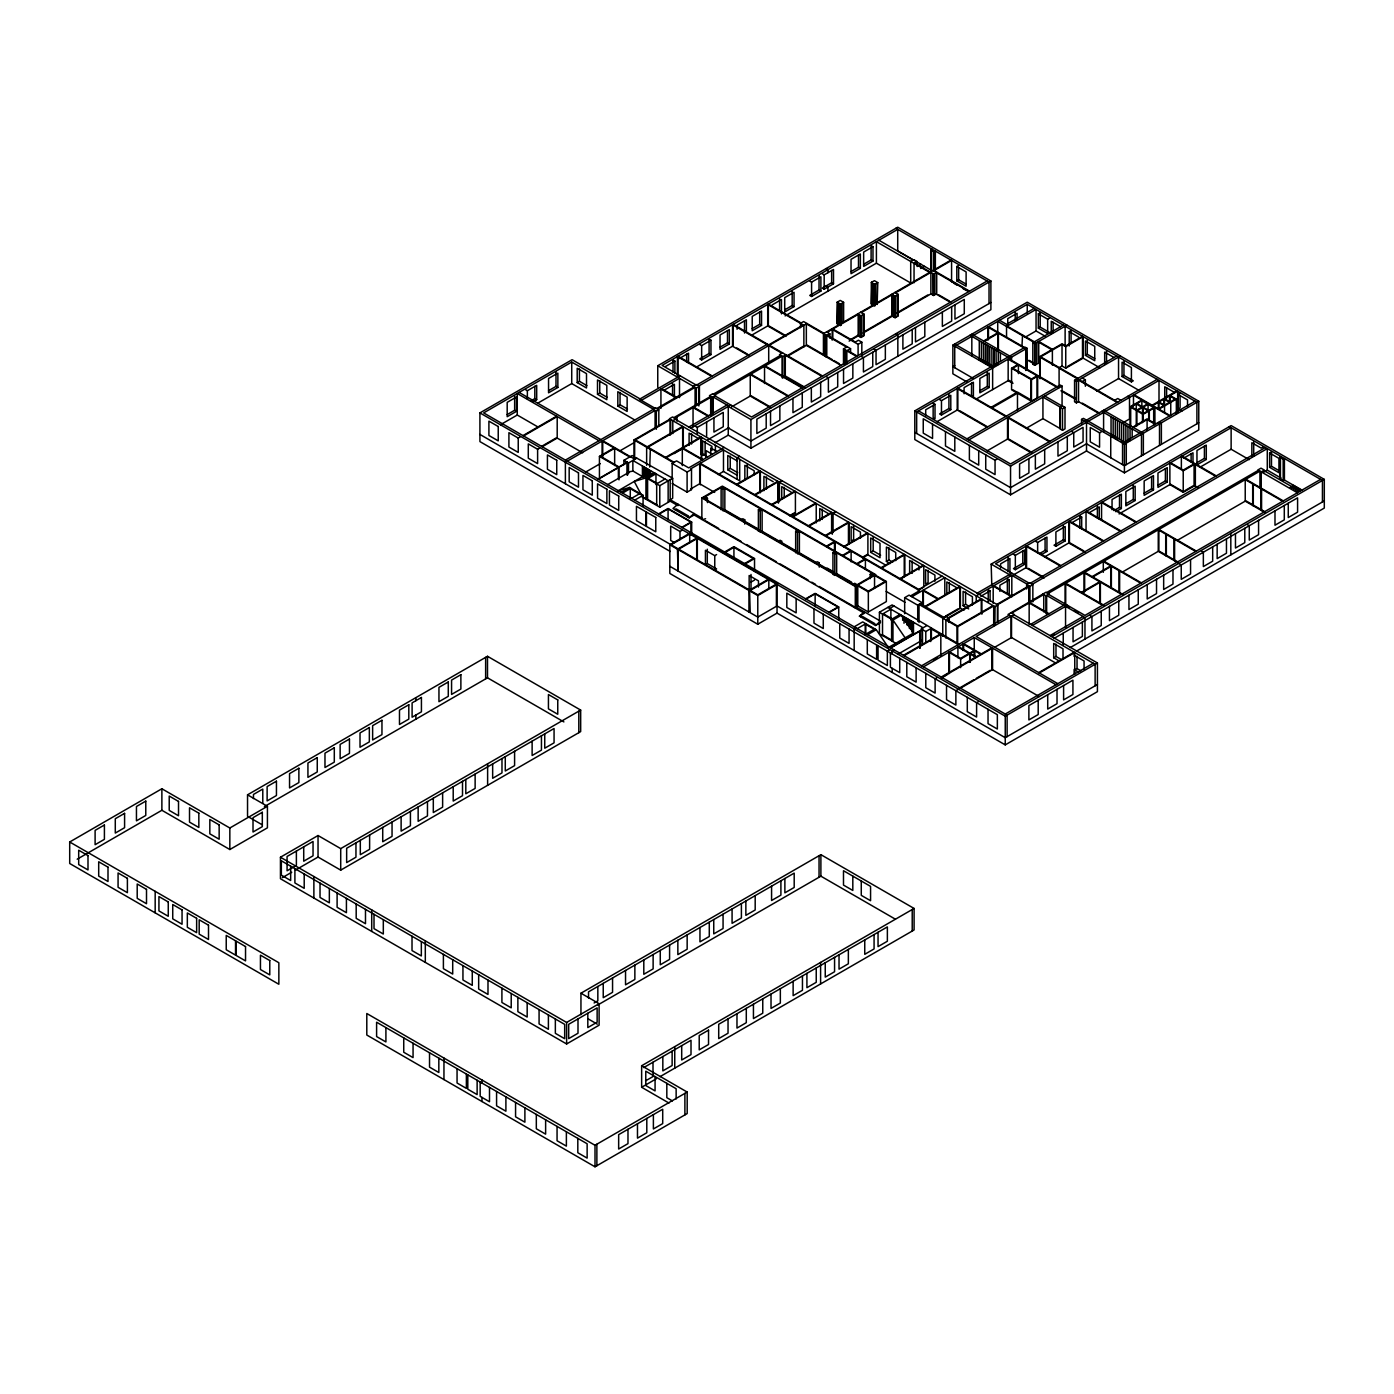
<?xml version="1.0" encoding="UTF-8"?>
<svg xmlns="http://www.w3.org/2000/svg" width="1394" height="1394" viewBox="0 0 1394 1394"><rect width="100%" height="100%" fill="white"/><g stroke="black" fill="none" stroke-linecap="round" stroke-linejoin="round"><path stroke-width="1.5" d="M642.198 497.013L659.78 507.172L670.183 501.16L677.954 505.639L677.954 504.21L672.988 508.514L689.141 517.836L694.107 513.532L694.107 514.961L864.385 613.29L859.418 616.148L875.571 625.47L880.538 622.613M859.418 616.148L864.385 611.844M875.571 625.47L880.538 621.166L855.289 606.599L857.153 605.519L868.34 611.983L886.357 601.581L886.357 581.49L722.371 486.82L703.116 497.937L855.916 586.16L855.916 606.233M670.235 551.466L479.919 441.602L479.919 412.903L572.098 359.687L640.055 398.911M653.228 409.104L571.732 362.057L483.648 412.903L1007.113 715.122L1007.113 736.642M525.503 389.64L527.368 390.721L536.69 385.336L536.69 399.677L532.961 401.838M507.189 414.558L514.647 410.254L516.512 411.335L516.512 396.976L507.189 402.361L507.189 416.701L516.512 411.335M531.097 400.758L534.826 398.597L536.69 399.677M548.556 390.686L555.997 386.382L557.861 387.445L557.861 373.104L548.556 378.488L548.556 392.829L557.861 387.445M500.463 424.717L517.261 415.029L537.857 426.912M537.91 403.093L571.732 383.577L634.706 419.925M577.203 382.601L586.508 387.985L586.508 373.627L577.203 368.26L577.203 382.601L579.434 381.311L586.891 385.615M518.237 438.065L518.237 452.405L508.915 447.038L508.915 432.68L518.237 438.065L520.101 436.984M522.977 435.608L556.572 416.196M523.586 435.956L557.199 416.562L557.199 438.082L582.64 452.771M597.503 394.328L606.826 399.712L606.826 385.354L597.503 379.987L597.503 394.328L599.751 393.038L607.192 397.342M657.759 387.271L657.759 365.751L897.719 227.205L990.89 280.996L990.89 309.695L750.93 448.223L728.26 435.137L715.105 442.734M665.565 366.448L674.888 361.063L674.888 373.365M679.226 358.554L688.531 353.17L688.531 363.416M699.788 344.527L701.652 345.607L710.957 340.223L710.957 354.581L701.652 359.948L699.788 358.885L709.093 353.501L710.957 354.581M772.119 304.92L781.442 299.553L781.442 313.894M809.722 281.065L811.587 282.146L820.892 276.761L820.892 291.102L811.587 296.486L809.722 295.406L819.027 290.022L820.892 291.102M822.321 273.782L824.185 274.862L833.507 269.478L833.507 283.818L824.185 289.203L822.321 288.122L831.643 282.755L833.507 283.818M872.975 246.703L863.653 252.07L863.653 266.428L872.975 261.044L872.975 246.703L871.111 245.623L871.111 259.964L863.653 264.268M541.639 446.341L556.572 437.716M537.614 449.251L537.614 463.61L528.291 458.225L528.291 443.884L537.614 449.251L539.478 448.188M542.266 446.707L557.199 438.082M617.821 406.055L627.143 411.439L627.143 397.081L617.821 391.714L617.821 406.055L620.051 404.765L627.509 409.069M720.036 347.193L727.494 342.889L729.341 343.969L729.341 329.611L720.036 334.996L720.036 349.336L729.341 343.969M752.22 328.601L759.678 324.297L761.542 325.377L761.542 311.036L752.22 316.403L752.22 330.744L761.542 325.377M784.717 309.834L792.175 305.53L794.04 306.61L794.04 292.27L784.717 297.636L784.717 311.995L794.04 306.61M851.037 271.551L858.495 267.247L860.359 268.328L860.359 253.969L851.037 259.354L851.037 273.694L860.359 268.328M680.133 375.788L639.445 399.276L654.849 408.163M696.826 366.866L732.547 346.235L748.787 355.609M751.349 335.379L767.711 325.935L785.937 336.459M785.101 315.898L876.408 263.187L910.7 282.982L910.7 261.462L913.802 259.667L917.147 261.602L917.147 265.905M641.31 400.357L679.505 378.297L679.505 397.656M665.095 389.658L674.417 384.291L674.417 398.632M841.122 325.29L837.149 323.722L837.149 302.202L840.268 300.407L843.614 302.341L843.614 321.7M871.32 282.477L874.665 284.411L874.665 305.931L871.32 303.997L871.32 282.477L874.421 280.682L877.784 282.616L877.157 304.484L877.157 282.982M565.389 460.107L653.228 409.383M693.219 386.295L696.338 384.5L699.439 386.295L699.439 403.511M696.948 384.866L767.467 344.161M695.78 384.831L662.115 365.385L897.719 229.365L897.719 250.885L932.011 270.68L930.756 271.394L930.756 249.875L932.011 249.16M656.713 408.529L694.212 386.87M657.585 409.034L695.083 387.375L695.083 406.734M768.704 344.876L803.24 324.941M698.812 385.946L806.969 323.495M837.149 302.202L840.512 304.136L843.614 302.341M874.665 284.411L877.784 282.616M658.822 409.749L655.459 407.815L652.984 409.244L656.33 411.178L658.822 409.749L658.822 424.804M696.338 405.305L696.338 388.09L699.439 386.295M917.147 261.602L914.046 263.396L914.046 282.773M930.756 249.875L934.119 251.809L935.357 251.094L935.357 270.453M917.252 266.498L921.016 264.32M920.72 268.502L924.483 266.341M599.437 477.881L599.437 456.361L614.04 447.944M782.557 352.874L779.455 354.668L782.801 356.603L785.902 354.808M634.043 457.981L634.043 439.912L670.061 419.106L670.061 435.172M713.17 394.223L780.57 355.313M635.281 439.912L670.688 419.472L670.688 434.527M673.79 417.677L710.679 396.384L710.679 415.743M837.149 323.722L837.777 301.836M871.32 303.997L871.947 282.111M674.661 418.183L711.55 396.872L711.55 414.088M714.652 395.077L782.051 356.167L782.051 377.687M619.563 451.064L634.514 442.421M712.543 397.447L715.645 395.652L712.543 393.857L709.441 395.652L712.543 397.447L712.543 414.663M950.952 260.103L823.436 333.724L823.436 355.243M827.147 332.277L858.216 314.347L858.216 335.867L849.138 341.112M861.318 312.57L892.369 294.622L892.369 316.142L863.147 333.027M895.488 292.845L930.878 272.405L930.878 293.925L897.353 313.284M933.98 270.61L951.579 260.451L951.579 281.971M585.602 472.096L600.274 463.627M786.878 355.888L803.118 346.374M787.505 356.254L806.342 345.381L841.192 365.489M829.883 338.167L829.883 333.863L826.781 335.658L826.781 357.178M857.589 313.998L860.952 315.933L864.053 314.138L864.053 335.658L860.952 337.453L858.216 335.867M891.759 315.793L891.759 294.273L895.105 296.208L898.224 294.413L898.224 315.933L895.105 317.727L892.369 316.142M914.673 263.048L933.614 273.973L936.716 272.178L936.716 293.698M956.807 266.515L966.112 271.9L966.112 286.24L956.807 280.856L956.807 266.515L958.654 265.435M623.92 464.62L623.92 460.316L632.179 455.542L672.675 478.212L672.675 498.285L670.183 499.732L701.862 518.01M647.896 447.195L683.287 426.738L683.287 448.258L673.982 453.642M650.371 448.624L649.743 467.06M598.131 478.996L627.195 462.216L627.195 475.127M598.444 479.17L627.509 462.39L627.509 475.302M688.828 427.069L727.023 405.009M623.92 460.316L628.502 462.965L636.762 458.19M690.692 428.15L730.752 405.009M731.519 406.874L750.251 396.053L770.847 407.937M695.432 426.303L697.296 427.383L723.259 412.38L723.259 426.738L713.937 432.105L713.937 417.764M805.471 388.334L784.665 377.042L784.665 355.522M850.288 339.735L858.216 335.152M864.35 331.615L892.369 315.427M896.691 312.936L927.812 294.97M956.807 280.856L958.654 279.793L966.112 284.097M930.878 293.925L933.614 295.493L936.106 294.064L950.708 302.498M607.592 484.659L630.193 471.608L633.05 471.102L642.599 476.626L654.797 472.914L646.258 477.846L646.258 499.366M843.492 363.956L843.492 348.883L847.221 346.74M854.731 342.401L858.46 340.241L861.823 342.175L861.823 355.087M850.567 352.978L850.567 348.674L846.838 350.818L846.838 363.729M832.183 340.136L832.183 329.385L858.094 344.335L861.823 342.175M665.548 457.389L700.955 436.932L700.955 454.148M666.158 457.737L701.565 437.298L701.565 458.818M642.599 476.626L617.542 491.106L629.739 487.377L621.184 492.309M707.594 439.894L728.888 427.609M987.161 280.996L751.558 417.033L715.105 395.983M672.169 479.501L672.169 463.435L676.578 460.891L688.706 467.879L724.096 447.439M622.543 493.093L630.907 488.266M728.26 435.137L728.26 406.456L750.93 419.542L990.89 280.996M631.621 498.32L639.968 493.511M665.025 479.031L656.679 483.857L656.679 505.377M634.723 500.115L643.07 495.306L643.07 506.057M646.258 477.846L659.78 485.652L672.675 478.212M672.169 463.435L687.103 472.043L691.511 469.499L691.511 489.59L687.103 492.134L672.169 483.509M990.89 302.515L750.93 441.062L728.26 427.958M69.7 841.993L278.852 962.731L278.852 984.251L69.7 863.496L69.7 841.993L161.878 788.76L229.836 828.001L267.421 806.307L267.421 827.827L229.836 849.521L161.878 810.28L77.175 859.192M739.569 456.361L737.095 457.807L737.095 479.327M714.669 492.413L699.701 483.77L690.553 489.033L691.511 489.59M718.137 474.552L723.486 471.468L739.691 480.825L739.691 459.306M737.095 460.856L727.773 455.472L727.773 469.813L730.247 468.384L737.705 472.688M658.63 513.933L668.074 508.479L691.685 522.105L691.685 535.017M659.013 514.142L668.074 508.915L690.936 522.105L690.936 535.017M967.314 382.148L952.869 373.819L952.869 345.12L1027.239 302.202L1198.77 401.228L1198.77 429.927L1124.418 472.845L1086.518 450.976L1010.545 494.835L914.795 439.546L914.795 410.864L1025.113 347.176L1026.977 348.239L1026.977 369.758L1026.367 348.605L988.468 326.719L988.468 339.631M1196.906 423.828L1196.906 402.308L1027.239 304.345L954.733 346.2L954.733 367.72M674.853 509.594L676.09 508.88L688.514 516.041L687.277 516.756M701.862 497.937L722.371 486.105L875.798 574.677L855.289 586.508L701.862 497.937L701.862 519.457M703.726 498.285L705.591 497.222L707.455 498.285L707.455 502.589M721.116 509.768L721.116 488.248L722.981 487.168M1034.191 308.37L1006.538 324.332L999.585 320.306M705.591 499.366L707.455 498.285M721.116 488.248L722.981 489.329L724.845 488.248L724.845 509.768L758.388 529.128M983.624 341.007L997.79 332.817L997.79 350.033M736.59 484.276L759.765 470.893L759.765 492.413M984.251 341.356L998.4 333.183L998.4 350.399M737.217 484.624L760.375 471.259L760.375 492.762M1038.338 313.807L1040.203 312.726L1040.203 327.085L1049.525 332.452L1047.661 333.532L1038.338 328.148L1038.338 313.807L1047.661 319.191L1049.525 318.111M689.141 517.836L694.107 514.961M954.733 365.559L952.869 366.639L972.751 378.123M681.858 527.333L690.936 522.105M682.241 527.559L691.685 522.105M674.417 542.58L670.688 540.436L670.688 526.078L679.993 531.462L681.858 530.382M997.912 349.249L996.048 350.33L996.17 365.455M1022.569 335.013L1021.959 346.13M705.591 518.742L703.116 519.457M1038.338 328.148L1040.203 327.085M724.845 509.768L722.981 510.849L722.981 489.329M1025.217 337.209L1036.056 330.953L1045.117 336.198M754.607 494.678L777.765 481.296L777.765 500.655M755.217 495.027L778.392 481.644L778.392 503.164M669.817 544.775L689.699 533.292L777.643 584.069L757.778 595.552L669.817 544.775L669.817 573.457L757.778 624.233L777.033 613.116L1005.248 744.884L1097.426 691.668L1097.426 662.969L1013.821 614.702M671.054 544.775L691.563 532.944M781.929 480.825L779.455 482.254L779.455 501.631M262.002 824.69L247.54 816.344L247.54 794.824L487.499 656.295L580.671 710.086L580.671 731.606L340.711 870.135L318.041 857.049L295.493 870.065M1052.383 365.141L1052.383 350.068L1038.094 341.826L1038.094 363.346L1034.679 365.315L1032.815 364.235L1032.815 342.715L1063.256 325.15M697.331 537.701L677.449 549.184L678.076 570.338M697.958 538.067L678.076 549.532L678.076 571.052M1026.977 348.239L916.66 411.927L916.66 433.447M1032.815 342.715L1034.679 343.795L1066.985 325.15M933.144 405.358L933.144 417.66L935.008 418.74L935.008 404.382L925.703 409.766L925.703 415.917M939.608 399.59L941.473 400.653L950.795 395.286L950.795 409.627L941.473 415.011L939.608 413.931L948.931 408.547L950.795 409.627M740.998 519.805L742.863 518.742L744.727 519.805L744.727 524.109M758.388 531.288L758.388 509.768L760.253 508.688M1069.215 345.973L1069.215 331.633L1071.08 330.552L1071.08 342.854M742.863 520.886L744.727 519.805M758.388 509.768L760.253 510.849L762.117 509.768L762.117 531.288L797.525 551.728M771.631 504.489L794.789 491.124M772.241 504.855L795.416 491.472L795.416 512.992L790.067 516.076M1031.769 401.42L1011.574 389.78L1011.574 368.26L1017.794 364.67M979.86 390.686L987.318 386.382L989.182 387.462L989.182 373.122L979.86 378.488L979.86 392.847L989.182 387.462M1040.029 378.018L1039.401 356.847L1062.019 343.795L1065.748 345.956L1082.511 336.268L1082.511 357.788L1067.612 366.395M1040.029 357.212L1062.019 344.51L1065.748 346.67L1083.138 336.616L1083.138 358.136L1065.748 368.19L1062.019 366.03L1058.813 367.877M264.372 806.621L487.499 677.815L563.89 721.918M1032.815 364.235L1033.756 363.695L1027.012 359.809M936.96 421.737L957.225 410.028L987.039 427.244M976.149 399.102L1008.786 380.266L1012.514 382.426M714.756 555.648L714.756 569.989L716.603 568.926L707.298 563.542L705.434 564.622L705.434 550.264L714.756 555.648L716.603 554.568M724.601 552.007L733.924 546.64L754.537 558.541L754.537 571.453M725.228 552.372L733.924 547.354L753.3 558.541L744.605 563.559M762.117 531.288L760.253 532.369L760.253 510.849M791.234 514.7L794.789 512.644M792.437 516.512L815.595 503.129M793.047 516.86L816.222 503.495L816.222 522.855M1011.574 368.26L1031.455 379.726L1037.659 376.153L1037.659 397.656L1033.006 400.357M991.082 407.344L1017.481 392.097L1032.693 400.897M992.005 407.884L1017.481 393.178L1017.481 410.394M1085.421 355.331L1094.743 360.715L1094.743 346.374L1085.421 340.99L1085.421 355.331L1087.285 354.268L1094.743 358.572M778.27 541.325L780.135 540.245L781.999 541.325L780.135 542.405M795.66 552.808L795.66 531.288L797.525 530.208M808.45 525.765L831.626 512.382L831.626 531.759M795.66 531.288L797.525 532.369L799.389 531.288L799.389 552.808L816.152 562.479M809.078 526.113L832.253 512.748L832.253 534.268M745.215 563.925L754.537 558.541M835.546 511.772L833.054 513.219L833.054 532.578M966.983 438.831L1060.207 385.005L1062.071 386.086L1062.071 405.445M968.847 439.912L1062.071 386.086M1098.768 413.356L1078.538 401.681L1076.429 402.901L1074.565 401.82L1074.565 380.301L1116.681 355.993M1074.565 380.301L1076.429 381.381L1120.41 355.993M1082.267 381.59L1085.368 379.795L1085.368 386.26M825.283 535.488L848.458 522.105L848.458 543.625M825.91 535.836L849.085 522.471L849.085 543.974M799.389 552.808L797.525 553.871L797.525 532.369M750.808 582.204L754.537 580.061M580.949 1014.71L580.949 993.208L599.106 1003.697L599.106 1025.2L566.626 1043.967L280.455 878.743L280.455 857.223L318.041 835.529L340.711 848.615L580.671 710.086M1060.032 407.344L1062.507 405.915L1064.999 407.344L1064.999 428.864L1062.507 430.293L1060.032 428.864L1060.032 407.344L1062.507 408.773L1064.999 407.344M987.266 450.785L1007.531 439.075L1031.107 452.702M1026.472 428.15L1042.939 418.636L1060.346 428.69L1060.346 407.17L1042.939 397.116L1042.939 418.636M768.826 578.98L748.944 590.464L748.944 611.983M826.415 546.169L834.483 541.499L834.483 553.557M769.453 579.346L749.571 590.812L750.199 611.983M827.025 546.535L835.111 541.865L835.111 552.616M1096.782 391.156L1118.546 378.576L1138.759 390.25M1122.083 376.502L1123.947 375.439L1133.27 380.806L1131.405 381.886L1122.083 376.502L1122.083 362.161L1131.405 367.546L1131.405 381.886M815.542 562.845L817.407 561.765L819.271 562.845L819.271 567.149M857.153 586.16L836.661 574.328L834.797 575.391L832.932 574.328L832.932 552.808L834.797 551.728M844.119 546.343L867.277 532.978M843.736 547.075L867.904 533.327L867.904 554.847L886.079 565.337M932.551 424.159L932.551 438.5L923.246 433.133L923.246 418.775L995.055 460.247L996.902 459.166M817.407 563.925L819.271 562.845M832.932 552.808L834.797 553.871L836.661 552.808L836.661 574.328M282.337 877.662L291.729 872.243M842.429 555.422L850.514 550.752M843.056 555.788L851.124 551.118L851.124 561.869M1081.552 423.724L1081.552 419.42L1083.417 418.339L1126.282 443.083L1126.282 464.603M1114.66 400.305L1117.761 398.51L1120.863 400.305M1157.142 379.36L1010.545 463.993L918.524 410.864M914.795 410.864L1010.545 466.136L1159.006 380.423L1159.006 401.942M777.033 605.954L757.778 617.072L669.817 566.295M863.722 556.554L867.277 554.481M870.692 552.338L880.015 557.722L880.015 543.364L870.692 537.997L870.692 552.338L873.184 550.909L880.642 555.213M862.555 557.931L867.904 554.847M856.718 563.664L864.803 559.011M857.345 564.03L865.413 559.36L865.413 569.414M1130.064 426.198L1130.064 406.821L1141.86 400.008M1142.488 400.374L1130.691 407.187L1130.691 426.547M805.697 598.828L815.141 593.374L838.735 607.017L838.735 619.912M806.063 599.054L815.141 593.809L837.986 607.017L828.925 612.245M1136.894 403.598L1142.488 406.821L1147.454 403.964L1141.86 400.723L1141.86 407.187L1136.894 410.045L1131.301 406.821M1148.691 403.964L1136.894 410.777L1136.894 425.832M1099.57 432.854L1099.57 447.213L1090.247 441.828L1090.247 427.488L1099.57 432.854L1101.434 431.791M1152.106 405.218L1177.024 390.825M1122.1 423.253L1129.506 418.984L1129.506 397.464L1127.641 396.384M1151.897 406.055L1177.651 391.191L1177.651 412.711M895.732 560.632L895.732 552.442L886.41 547.058L886.41 561.416L888.902 559.97L892.63 562.13M1137.521 410.411L1143.115 413.635L1148.081 410.777L1148.081 404.312L1153.674 407.536L1153.674 424.752M1148.691 410.411L1153.674 407.536M1130.064 406.821L1143.115 414.349L1154.912 407.536L1154.912 424.752M1181.938 411.038L1178.209 408.895L1178.209 394.554L1180.073 393.474M881.078 567.689L904.236 554.307L904.236 575.827M852.814 584.365L854.679 583.284L856.543 584.365L854.679 585.445M870.204 578.632L870.204 574.328L872.069 573.248M881.688 568.038L904.863 554.673L904.863 576.192L899.513 579.277M1112.604 435.189L1110.739 436.27L1110.739 457.79M1158.954 408.442L1158.954 401.977L1164.53 405.218L1169.514 402.343L1169.514 395.879L1175.09 399.12L1170.124 401.977L1170.124 395.53L1176.344 399.12L1176.344 414.175M1158.954 409.156L1176.344 399.12M873.933 574.328L872.069 575.391L870.204 574.328M855.289 585.794L874.543 574.677M1132.799 427.122L1147.088 418.88L1155.783 423.898M1133.409 427.488L1147.088 419.594L1155.156 424.246M1178.209 408.895L1180.073 407.815L1180.073 395.53M829.291 612.454L838.735 607.017M1195.041 401.228L1122.553 443.083L1122.553 464.603M856.543 585.079L868.34 591.892L886.357 581.49M1081.552 419.42L1124.418 444.163L1198.77 401.228M900.019 578.632L923.194 565.25M900.646 578.98L923.804 565.598L923.804 587.118L918.454 590.202M861.283 617.228L862.538 616.514L874.944 623.693L873.707 624.407M1198.77 422.748L1124.418 465.683L1086.518 443.797L1010.545 487.656L914.795 432.384M854.173 626.83L862.712 621.898L876.251 629.705L888.431 647.496L913.488 633.033L913.488 622.264M879.422 612.245L892.962 620.051L905.142 637.842L897.022 643.923L879.422 633.765L879.422 612.245L892.125 604.909L958.967 644.22M904.671 597.66L909.08 595.116L922.131 602.644L917.722 605.205L904.671 597.66L904.671 613.726M918.21 589.854L942.013 576.105M910.491 595.935L919.622 590.655L699.701 463.679L699.701 483.77M856.038 627.892L854.173 628.973L854.173 650.493M889.651 608.498L893.99 605.989M911.885 596.737L944.801 577.726L944.801 594.942M857.275 628.624L865.813 623.693L865.813 634.444M866.354 633.852L874.892 628.921M899.949 614.458L891.602 619.267L891.602 640.787M867.695 634.636L876.251 629.705M991.796 585.271L991.169 564.117L1231.129 425.588L1324.3 479.379L1324.3 508.061L1076.29 651.259M924.989 606.46L959.769 586.369L959.769 607.889M925.616 606.808L960.396 586.735L960.396 608.254L943.912 617.751M1013.473 554.272L1015.337 555.352L1024.66 549.968L1024.66 564.309L1015.337 569.693L1013.473 568.613L1022.795 563.246L1024.66 564.309M1035.777 541.395L1037.641 542.475L1046.946 537.091L1046.946 551.449L1041.353 554.673M1072.352 522.436L1081.674 517.052L1081.674 529.337M1089.934 512.278L1099.256 506.893L1099.256 519.195M1183.663 458.156L1192.985 452.789L1192.985 463.035M1039.506 553.592L1045.082 550.369L1046.946 551.449M1065.208 540.889L1063.343 539.827L1054.038 545.193L1055.903 546.274L1065.208 540.889L1065.208 526.549L1055.903 531.933L1055.903 546.274M1113.911 510.622L1119.504 507.399L1121.368 508.479L1121.368 494.138L1112.046 499.505L1112.046 509.751M1125.847 503.739L1133.287 499.435L1135.152 500.516L1135.152 486.175L1125.847 491.542L1125.847 505.9L1135.152 500.516M1144.16 493.162L1151.618 488.858L1153.483 489.939L1153.483 475.598L1144.16 480.965L1144.16 495.323L1153.483 489.939M1157.961 485.199L1165.401 480.895L1167.266 481.976L1167.266 467.635L1157.961 473.002L1157.961 487.36L1167.266 481.976M1196.958 462.686L1204.416 458.382L1206.28 459.462L1206.28 445.104L1196.958 450.489L1196.958 464.829L1206.28 459.462M1119.103 513.933L1169.88 484.607L1169.88 463.087L1183.227 470.806L1195.355 463.819L1195.355 485.321M1115.775 511.703L1121.368 508.479M976.846 593.356L1011.817 573.178M1027.326 584.278L1011.817 575.321L976.236 595.865L976.236 602.33M1013.421 574.938L1025.949 567.707L1044.001 578.127M1044.942 556.746L1068.815 542.963L1085.055 552.338M1200.182 467.112L1231.129 449.251L1249.181 459.671M926.783 625.645L921.19 628.868L925.79 631.517L931.384 628.293L931.384 640.351M890.452 647.774L922.201 629.443L922.201 644.498M972.42 604.909L972.42 596.719L963.097 591.335L963.097 605.676L965.572 604.247L969.3 606.407M890.766 647.949L922.497 629.618L922.497 644.69M945.481 616.131L957.992 608.917M980.784 596.284L990.089 590.899L990.089 601.145M1009.221 579.852L1007.357 578.789L1007.357 593.13L1009.221 594.21L1009.221 579.852L999.899 585.236L999.899 591.387M889.215 650.109L887.351 651.172L887.351 665.53L878.046 660.146L878.046 645.805M948.338 617.786L981.271 598.775L981.271 611.687M894.059 649.848L892.195 650.928L892.195 653.978M892.265 651.869L890.4 652.95L890.4 667.29L899.722 672.657L899.722 658.317M897.771 654.309L922.201 640.194M1185.039 490.566L1194.1 485.321L1194.1 463.819L1183.227 470.092L1170.507 462.738M1169.88 484.607L1183.227 492.326L1194.728 485.687L1198.213 487.708M1263.034 447.038L1261.169 448.101L1251.847 442.734L1251.847 457.075M903.504 655.302L940.201 634.096M904.114 655.65L940.828 634.462L940.828 655.982M1026.629 588.982L1026.629 584.678L1029.73 582.884L1032.849 584.678L1032.849 601.894M1030.358 583.232L1265.421 447.526M993.068 605.588L957.033 626.394L957.033 642.46M919.029 622.526L919.029 604.438L957.661 626.742L993.695 605.954L993.695 626.028M996.832 604.421L1010.894 596.301L993.19 586.09L993.19 603.306M1032.222 584.313L1267.285 448.607L1267.285 470.127L1281.069 478.09M672.797 433.604L672.797 420.692L675.898 418.897L672.553 416.963L669.434 418.758L994.863 606.634L997.755 604.961L997.755 622.177M1026.629 584.678L1029.73 586.473L1032.849 584.678M1269.62 452.998L1278.943 458.365L1278.943 472.705L1269.62 467.338L1269.62 452.998L1271.485 451.917L1271.485 466.258L1278.943 470.562M1302.379 490.392L1284.414 480.024L1283.177 480.738L1279.831 478.804L1279.831 457.284L1281.069 456.57M1046.563 592.589L1258.451 470.266M1011.73 613.029L1043.74 594.558L1043.74 611.774M921.626 665.774L1009.256 615.19M1048.061 593.461L1259.932 471.137L1259.932 488.353M933.492 660.216L937.151 658.09M1042.851 594.036L1045.953 595.83L1049.055 594.036L1045.953 592.241L1008.001 614.475L1011.103 616.27L1011.103 637.772M923.49 666.837L974.249 637.546L1055.99 684.733M1279.831 457.284L1283.177 459.218L1284.414 458.504L1284.414 480.024M1269.62 467.338L1271.485 466.258M1263.522 472.287L1267.285 470.127M1092.112 576.628L1110.739 565.877L1110.739 587.397M1092.739 576.994L1111.366 566.225L1111.366 587.745M969.091 653.438L960.64 658.317L949.453 651.852L949.453 673.372M969.719 653.072L974.179 650.493L974.179 656.94M948.844 673.738L948.844 652.218L960.64 659.031L974.807 650.859L974.807 657.306M1081.43 592.345L1099.744 581.768L1099.744 603.271M1082.04 592.694L1100.371 582.117L1100.371 603.637L1103.891 605.676M936.977 677.676L935.113 678.756L935.113 693.097L925.79 687.712L925.79 673.372M1030.584 624.39L1063.692 605.275M1122.658 571.906L1158.257 551.344L1178.122 562.81M1177.651 540.158L1245.225 501.143L1265.09 512.609M941.194 677.066L991.953 647.774L991.953 669.277M941.821 677.432L992.563 648.123L992.563 669.643L1039.21 696.564M941.595 677.92L947.031 674.783M994.532 647.356L1011.521 637.546L1055.711 663.056M1032.449 625.453L1067.421 605.275M1290.234 487.36L1293.684 485.356M1291.959 488.353L1295.409 486.367M1293.702 489.364L1297.152 487.377M1295.444 490.374L1298.894 488.37M1297.187 491.368L1300.637 489.381M959.316 688.131L973.796 679.767M976.236 678.355L980.714 675.776M981.324 675.41L990.176 670.305M1049.996 635.594L1083.103 616.479M1320.571 479.379L1084.968 615.399L1048.497 594.349M957.73 689.647L955.866 690.727L955.866 705.068L946.543 699.701L946.543 685.343M960.623 688.096L992.563 669.643M1050.849 636.361L1054.526 634.235M1051.86 636.675L1324.3 479.379M1053.916 638.504L1297.587 497.832L1297.587 512.173L1288.265 517.557L1288.265 503.199M1070.261 647.565L1324.3 500.899M1063.012 659.048L1063.012 648.802L1053.69 643.436L1053.69 657.776L1055.99 656.452L1061.583 659.676M978.466 701.635L976.602 702.715L976.602 717.056L967.297 711.672L967.297 697.331M1038.722 672.622L1074.129 652.183L1074.129 656.487M1039.349 672.971L1074.757 652.531L1074.757 674.051M1080.768 670.758L1077.039 668.597L1074.757 669.922L1078.468 672.082M1005.248 714.042L1093.262 663.23M479.919 412.903L1005.248 716.185L1097.426 662.969M1097.426 684.489L1005.248 737.705L776.406 605.588L776.406 584.069L757.778 594.837L479.919 434.423M580.949 993.208L820.892 854.661L914.081 908.452L914.081 929.972L660.024 1076.656M594.105 1002.966L597.834 1000.822L597.834 986.482M280.455 857.223L566.626 1022.447L599.106 1003.697M597.817 1004.969L820.892 876.181L895.436 919.221M668.963 1103.055L641.641 1087.268L641.641 1065.748L914.081 908.452M643.697 1067.595L691.006 1040.273L691.006 1054.613L681.701 1059.998L681.701 1045.657M645.561 1080.855L653.002 1076.551L653.002 1062.211M641.641 1087.268L656.347 1078.764M595.011 1145.276L687.19 1092.06L687.19 1113.579L595.011 1166.795L366.796 1035.028L366.796 1013.508L595.011 1145.276L595.011 1166.795M895.854 228.285L989.026 282.076L989.026 303.596M1060.573 326.649L1051.25 321.265L1051.25 333.567M1069.215 331.633L1078.52 337.017M1113.998 357.491L1104.675 352.107L1104.675 364.409M1174.044 392.15L1164.739 386.765L1164.739 397.011M1178.209 394.554L1187.531 399.921L1187.531 406.072M1229.264 426.651L1322.436 480.442L1322.436 501.962M1169.514 402.343L1163.92 399.12L1163.92 405.567L1158.327 408.79L1158.327 402.343L1164.53 405.933L1164.53 412.38M933.37 270.244L969.579 291.154M968.952 291.52L936.106 272.544L936.106 294.064M953.444 283.052L957.19 285.212M962.818 288.453L966.565 290.632M878.882 240.238L913.175 260.033M1083.138 358.136L1099.901 367.824M929.641 272.405L876.408 241.667L876.408 263.187M1134.106 394.816L1170.124 415.604M1169.514 415.97L1133.479 395.164L1133.479 405.933M1263.731 470.458L1299.888 491.315M1052.383 349.354L1038.722 341.46L1038.722 362.98M1297.396 492.762L1257.893 469.952L1260.995 468.157L1264.358 470.092L1261.239 471.886L1261.239 489.102M1007.165 326.109L1036.23 342.907L1036.23 364.426M1033.756 342.175L997.721 321.387L997.721 334.299M1141.86 407.187L1136.267 403.964L1136.267 425.466M1159.512 421.737L1161.376 422.818L1161.376 444.337M938.545 294.761L949.506 301.087M1082.267 378.018L1085.368 379.795M1157.647 422.818L1159.512 423.898L1159.512 445.418M1077.91 378.366L1040.029 356.498L1040.029 378.732M1039.401 356.847L1117.761 402.099M871.111 259.964L872.975 261.044M1117.152 402.448L1078.538 380.161L1078.538 401.681M1245.853 479.275L1283.299 500.899M1282.689 501.248L1245.225 479.623L1245.225 501.143M1029.312 360.419L1034.365 363.346M971.827 334.194L1011.574 357.143L1011.574 361.447M1103.595 410.272L1143.359 433.22L1143.359 454.74M1181.99 456.099L1216.282 475.894M1215.655 476.26L1181.363 456.465L1181.363 469.377M969.963 335.257L1009.709 358.206M1101.73 411.352L1141.494 434.301L1141.494 455.821M894.861 292.479L898.224 294.413M1008.786 358.746L1057.227 386.73M1056.617 387.079L1008.158 359.112L1008.158 380.632L1012.968 383.402M1063.012 391.278L1076.046 398.806M1060.921 390.79L1075.471 399.189M1082.267 403.11L1098.455 412.467M1245.853 500.777L1264.567 511.598M1031.455 379.011L1012.811 368.26L1018.404 365.019L1018.404 373.627M826.084 268.572L827.949 269.634L827.949 272.684M954.733 344.057L992.633 365.925M1044.803 396.053L1062.193 406.09M952.869 345.12L992.633 368.068L992.633 389.588M1247.403 524.649L1249.268 525.73L1249.268 540.07L1258.573 534.686L1258.573 520.345M1012.811 389.78L1016.54 391.923M1170.507 484.258L1183.227 491.612M826.084 285.962L827.949 287.025L827.949 291.154M1071.881 431.635L1073.746 432.698L1073.746 447.056L1083.068 441.671L1083.068 427.331L1019.589 463.975L1019.589 478.316L1028.911 472.932L1028.911 458.591M860.69 312.204L864.053 314.138M895.976 333.654L897.841 334.717L897.841 356.237M1006.294 416.126L957.852 388.159L957.852 409.679M1049.874 441.288L1008.158 417.207L1008.158 438.727L1031.734 452.336M1005.684 416.492L957.225 388.525L957.225 410.028M1049.246 441.654L1007.531 417.573L1007.531 439.075M874.177 349.284L876.042 350.364L876.042 364.705L885.347 359.321L885.347 344.98M855.358 342.035L832.81 329.019L832.81 337.627M826.537 331.929L829.883 333.863M959.699 410.742L987.388 426.738M824.046 333.358L803.606 321.561L800.504 323.356L800.504 327.66M827.409 335.292L850.567 348.674M1201.489 551.153L1203.353 552.233L1203.353 566.574L1212.675 561.19L1212.675 546.849M846.594 347.089L806.342 323.861L806.342 345.381M861.562 356.568L863.426 357.648L863.426 371.989L872.749 366.605L872.749 352.264M1196.348 551.1L1158.884 529.476L1158.884 550.996L1177.616 561.799M801.132 322.99L768.338 304.066L768.338 325.586L784.735 335.048M847.465 350.469L857.153 356.062M1195.721 551.466L1158.257 529.825L1158.257 551.344M843.492 348.883L856.543 356.428M933.144 403.319L935.008 404.382M1102.166 502.188L1136.458 521.983M1135.849 522.332L1101.556 502.537L1101.556 519.753M806.969 345.015L822.338 353.884M827.409 356.812L832.201 359.582M833.804 360.506L839.397 363.729M1179.376 563.925L1181.241 564.988L1181.241 579.346L1190.563 573.962L1190.563 559.621M1086.64 511.145L1120.933 530.94M1120.306 531.306L1086.031 511.511L1086.031 530.87M1081.674 517.052L1079.81 515.972L1079.81 528.274M826.52 376.798L828.384 377.879L828.384 392.219L837.707 386.835L837.707 372.494M822.617 375.997L733.174 324.366L733.174 345.869M781.929 353.222L732.547 324.715L732.547 346.235M822.007 376.363L785.292 355.174L785.292 376.676M1103.734 540.872L1069.442 521.077L1069.442 542.597L1083.87 550.944M1103.107 541.238L1068.815 521.443L1068.815 542.963M736.781 347.96L747.602 354.215M785.902 376.328L804.268 386.922M1103.909 561.207L1141.372 582.831M765.167 365.925L802.613 387.549M1140.745 583.197L1103.299 561.573L1103.299 572.324M802.003 387.915L764.539 366.291L764.539 383.489M710.957 340.223L709.093 339.16L709.093 353.501M750.878 374.167L788.324 395.791M787.715 396.157L750.251 374.533L750.251 396.053M1123.146 594.558L1084.654 572.324L1084.654 591.701M1121.49 594.314L1084.027 572.69L1084.027 592.049M1060.869 565.615L1026.576 545.821L1026.576 567.341M1060.242 565.981L1025.949 546.187L1025.949 567.707M750.878 395.687L769.61 406.508M712.299 375.997L678.007 356.202L678.007 373.418M711.689 376.363L677.397 356.568L677.397 375.927M1103.159 604.891L1065.713 583.267L1065.713 604.787M1102.549 605.257L1065.086 583.633L1065.086 605.153L1068.832 607.314M674.888 361.063L673.023 359.983L673.023 372.285M1028.389 568.386L1042.817 576.715M728.888 406.09L713.24 397.046L713.24 414.262M657.759 365.751L696.338 388.09M1090.056 615.486L1091.92 616.566L1091.92 630.907L1101.243 625.54L1101.243 611.182M1029.19 583.197L995.525 563.751L1231.129 427.731L1231.129 449.251M1074.46 610.555L1078.207 612.715M991.169 564.117L1011.208 575.687M661.558 388.665L676.334 397.203M693.672 407.205L708.448 415.743M675.724 397.551L660.93 389.013L660.93 408.39M707.838 416.092L693.045 407.553L693.045 426.93M1029.783 602.609L1049.037 613.726M1048.41 614.092L1029.155 602.975L1029.155 624.495M993.817 585.724L1011.521 595.952L1028.842 585.95L1028.842 603.166M990.089 590.899L988.224 589.819L988.224 602.121M997.755 604.961L675.288 419.245M1011.103 612.68L1014.222 614.475L976.114 636.466L1057.854 683.67M1074.757 655.581L1084.062 660.965L1084.062 669.155M698.411 438.518L689.089 433.151L689.089 445.435M773.234 481.732L763.912 476.347L763.912 490.688M791.06 492.012L781.738 486.628L781.738 498.93M829.082 513.968L819.759 508.583L819.759 520.886M956.145 587.327L946.822 581.943L946.822 594.245M716.969 451.569L710.748 447.979L710.748 454.427M712.299 454.252L706.096 450.663L706.096 457.127M707.647 456.936L701.426 453.364L701.426 459.811M1053.69 657.776L1059.283 661M727.773 469.813L737.095 475.197M886.41 561.416L890.139 563.559M963.097 605.676L968.691 608.917M682.938 448.049L702.977 459.637M960.396 608.254L963.916 610.276M702.367 459.985L682.311 448.415L682.311 465.631M938.336 598.74L923.368 590.098L923.368 605.17M937.726 599.106L922.758 590.464L922.758 605.519M918.838 589.488L700.311 463.331L700.311 484.851M691.511 469.499L690.553 468.959L723.486 449.948L723.486 471.468M920.267 603.724L943.999 617.42M674.104 462.32L634.653 439.546L634.653 455.611M946.474 619.581L957.661 626.028M634.043 439.912L673.476 462.686M886.166 591.422L905.02 602.313M981.324 653.891L963.62 643.679L963.62 650.127M980.714 654.256L963.01 644.028L963.01 650.493M857.153 584.713L868.34 591.178L885.103 581.49L874.543 575.391L874.543 588.303M827.025 568.038L833.873 571.993M837.306 573.979L842.429 576.942M843.056 577.29L851.595 582.222M819.881 564.64L834.797 573.248M958.34 644.568L930.756 628.659L930.756 641.571M519.126 392.428L600.866 439.615M634.897 459.271L602.731 440.696L602.731 456.762M629.687 456.971L602.103 441.062L602.103 456.117M958.532 646.624L976.236 656.835M975.608 657.201L957.905 646.973L957.905 657.741M599.002 440.696L517.261 393.509L517.261 415.029M887.786 607.418L923.055 627.788M883.151 613.674L892.23 618.919M648.227 478.264L657.306 483.491M599.437 456.361L618.378 467.304L618.378 478.072M705.591 520.886L718.642 528.413M722.371 530.574L740.998 541.325M746.592 544.549L776.406 561.765M780.135 563.925L808.084 580.061M811.813 582.204L815.542 584.365M819.271 586.508L855.289 607.314M629.548 487.482L643.07 495.306M874.265 629.286L865.204 624.042L865.204 634.81M639.341 493.859L630.28 488.632L630.28 499.383M883.151 635.194L892.23 640.438M648.227 499.784L657.306 505.011M642.373 496.909L646.433 499.244L646.433 477.724L634.253 481.453L641.484 495.184M247.54 794.824L267.421 806.307M588.216 1018.909L597.294 1024.154M641.641 1065.748L687.19 1092.06M672.413 1100.911L666.82 1097.688L666.82 1083.347M913.488 633.033L901.308 615.224L892.962 620.051L892.962 641.571M1284.292 505.499L1284.292 519.84L1274.987 525.224L1274.987 510.884M1283.804 458.87L1283.804 480.372M1283.177 459.218L1283.177 480.738M1280.441 457.65L1280.441 479.153M1261.57 489.05L1261.57 510.57M1260.943 488.702L1260.943 510.221M1253.711 441.654L1253.711 455.995M1253.293 484.293L1253.293 505.813M1252.683 483.927L1252.683 505.447M1244.79 528.309L1244.79 542.649L1235.467 548.034L1235.467 533.693M1230.815 533.344L1230.815 554.864M1226.459 538.886L1226.459 553.226L1217.154 558.611L1217.154 544.27M1204.416 446.08L1204.416 458.382M1194.728 464.167L1194.728 485.687M1191.121 453.764L1191.121 461.954M1183.227 470.806L1183.227 492.326M1174.602 539.269L1174.602 560.789M1173.975 538.903L1173.975 560.423M1172.981 569.763L1172.981 584.103L1163.659 589.488L1163.659 575.147M1170.751 415.255L1170.751 402.343L1164.53 398.754L1164.53 405.218M1166.604 387.759L1166.604 397.987M1166.342 534.494L1166.342 556.014M1165.715 534.129L1165.715 555.648M1165.401 468.611L1165.401 480.895M1156.532 579.277L1156.532 593.617L1147.21 599.002L1147.21 584.644M1151.618 476.574L1151.618 488.858M1149.318 419.385L1149.318 410.777L1143.115 407.187L1143.115 413.635M1148.691 419.733L1148.691 411.125L1142.488 407.536L1142.488 422.609M1147.088 419.594L1147.088 430.345M1143.115 414.349L1143.115 420.814M1138.253 589.819L1138.253 604.16L1128.948 609.544L1128.948 595.186M1133.287 485.095L1133.287 499.435M1132.172 428.916L1132.172 437.524M1130.064 427.697L1130.064 440.609M1127.955 426.477L1127.955 441.532M1125.847 425.257L1125.847 442.473M1124.418 444.163L1124.418 472.845M1123.947 361.081L1123.947 375.439M1123.721 424.037L1123.721 443.397M1121.612 422.818L1121.612 442.194M1119.504 421.598L1119.504 438.814M1119.504 495.114L1119.504 507.399M1119.626 571L1119.626 592.52M1118.999 570.651L1118.999 592.154M1118.755 600.919L1118.755 615.259L1109.45 620.644L1109.45 606.303M1118.546 357.073L1118.546 378.576M1117.396 420.378L1117.396 439.755M1115.287 419.158L1115.287 438.535M1113.161 417.939L1113.161 437.315M1111.053 416.719L1111.053 436.095M1106.54 351.027L1106.54 363.329M1103.595 412.415L1103.595 431.791M1097.392 505.83L1097.392 518.115M1095.126 685.813L1095.126 664.293L1011.521 616.026L1011.521 637.546M1087.285 339.909L1087.285 354.268M1086.518 422.277L1086.518 450.976M1084.968 639.062L1084.968 617.559L1046.65 595.43L1046.65 614.789M1082.371 622.09L1082.371 636.431L1073.049 641.815L1073.049 627.457M1077.039 656.313L1077.039 668.597M1076.429 381.381L1076.429 402.901M1074.129 669.399L1074.129 673.703M1067.299 436.427L1067.299 450.785L1057.976 456.152L1057.976 441.811M1065.748 346.67L1065.748 368.19M1065.556 606.338L1065.556 627.858M1065.121 326.231L1065.121 345.59M1063.605 685.534L1063.605 699.893L1072.927 694.508L1072.927 680.167L1028.877 705.591L1028.877 719.931L1038.199 714.547L1038.199 700.206M1063.343 525.468L1063.343 539.827M1063.239 633.137L1063.239 645.422M1062.507 408.773L1062.507 430.293M1062.019 344.51L1062.019 366.03M1059.091 368.225L1059.091 387.584M1057.018 689.35L1057.018 703.691L1047.713 709.076L1047.713 694.717M1055.99 644.15L1055.99 656.452M1053.115 322.241L1053.115 332.486M1047.661 319.191L1047.661 333.532M1045.953 595.83L1045.953 613.046M1045.082 538.067L1045.082 550.369M1044.681 449.478L1044.681 463.836L1035.359 469.203L1035.359 454.862M1037.641 542.475L1037.641 552.721M1037.049 397.307L1037.049 375.788L1030.828 379.377L1030.828 400.897M1036.056 330.953L1036.056 309.433L1006.538 326.475L1006.538 337.226M1034.679 343.795L1034.679 365.315M1031.455 379.726L1031.455 401.245M1029.73 586.473L1029.73 603.672M1029.452 603.515L1029.452 586.299L997.442 604.787L997.407 622.229M1027.239 304.345L1027.239 312.953M1025.74 370.473L1025.74 348.953L987.841 327.085L987.841 339.997M1022.795 550.944L1022.795 563.246M1017.08 319.4L1017.08 313.267L1007.757 318.634L1007.757 324.785M1015.215 312.186L1015.215 320.376M1015.337 555.352L1015.337 569.693M1011.817 575.321L1011.817 596.841M1010.545 466.136L1010.545 494.835M1009.936 572.812L1009.936 558.471L1000.613 563.856L1000.613 567.95M1008.071 557.391L1008.071 571.732M1005.248 716.185L1005.248 744.884M1000.404 352.839L1000.404 361.447M998.278 351.619L998.278 364.531M995.055 460.247L995.055 474.587L985.732 469.203L985.732 454.862M995.055 606.529L994.863 624.704M994.061 349.18L994.061 366.395M993.939 349.11L993.939 366.326M991.831 347.89L991.953 365.176M989.705 346.67L989.845 366.099M988.032 709.302L988.032 723.66L997.355 729.027L997.355 714.686L786.826 593.147L786.826 607.488L796.148 612.872L796.148 598.514M987.719 345.52L987.719 364.88M987.597 345.451L987.597 362.667M987.318 372.041L987.318 386.382M985.61 344.301L985.61 363.66M985.488 344.231L985.488 363.59M983.38 343.011L983.502 362.44M981.881 614.196L981.881 599.141L945.864 619.929L945.864 638.016M981.393 341.861L981.393 361.22M979.285 340.641L979.285 360M978.71 450.802L978.71 465.143L969.388 459.776L969.388 445.435M974.249 637.546L974.249 652.601M971.827 336.337L971.827 355.697M971.531 383.193L971.531 395.495L973.395 396.576L973.395 382.235L964.09 387.602L964.09 393.753M970.329 653.438L970.329 662.045M969.719 653.786L969.719 662.394M965.572 591.945L965.572 604.247M960.64 659.031L960.64 667.639M958.654 267.491L958.654 279.793M957.661 626.742L957.661 644.83M954.96 304.798L954.96 319.139L964.282 313.755L964.282 299.414L756.872 419.158L756.872 433.499L766.195 428.132L766.195 413.774M954.803 437.002L954.803 451.342L945.481 445.958L945.481 431.617M951.666 306.697L951.666 321.038L942.361 326.423L942.361 312.082M949.297 582.553L949.297 592.798M949.157 618.03L949.157 622.334M948.931 394.206L948.931 408.547M948.966 622.456L948.966 618.152L945.864 616.357L942.745 618.152L942.745 636.222M941.473 400.653L941.473 415.011M934.921 581.228L934.921 575.077L925.599 569.693L925.599 584.034L928.09 582.605L928.09 570.303M934.241 273.625L934.241 295.145M934.119 251.809L934.119 271.168M933.614 273.973L933.614 295.493M933.492 251.46L933.492 270.819M932.865 273.555L932.987 295.145M931.384 249.509L931.384 271.028M925.79 631.517L925.79 642.286M924.814 322.206L924.814 336.546L915.492 341.931L915.492 327.573M920.023 648.262L919.709 630.872L919.709 648.088M918.96 569.954L918.96 565.859L909.637 560.475L909.637 572.777M917.722 605.205L917.722 621.271M916.119 667.796L916.119 682.136L906.797 676.752L906.797 662.411M912.216 329.472L912.216 343.83L902.894 349.197L902.894 334.856M912.129 561.085L912.129 573.387M912.146 621.48L912.146 632.249M912.216 909.533L912.216 931.053M910.787 620.713L910.787 629.304M909.428 619.929L909.428 628.537M908.086 619.145L908.086 625.592M906.727 618.361L906.727 624.808M905.368 617.577L905.368 621.881M904.009 616.793L904.009 623.257M902.667 616.009L902.667 620.313M897.597 294.779L897.597 316.299M895.732 295.842L895.732 317.362M895.105 296.208L895.105 317.727M894.495 295.842L894.495 317.362M894.356 295.772L894.356 317.292M892.874 294.918L892.874 316.438M892.195 668.318L892.195 672.448M890.888 619.981L890.888 609.213L882.524 614.04L882.524 635.559M888.902 547.685L888.902 559.97M878.046 932.29L878.046 946.631L887.368 941.246L887.368 926.905L718.712 1024.276L718.712 1038.617L728.034 1033.233L728.034 1018.892M876.617 644.969L876.617 659.327L867.295 653.943L867.295 639.602M875.293 284.045L875.293 305.565M874.055 284.045L874.055 305.565M874.073 934.59L874.073 948.931L864.75 954.315L864.75 939.957M873.933 283.975L873.933 305.495M873.184 536.551L873.184 550.909M872.435 283.121L872.435 304.641M868.34 591.892L868.34 611.983M863.426 314.504L863.426 336.024M861.562 315.567L861.562 337.087M861.265 880.991L861.265 895.349L870.57 900.716L870.57 886.375L843.492 870.727L843.492 885.085L852.814 890.452L852.814 876.112M860.952 315.933L860.952 337.453M860.447 538.223L860.447 532.072L851.124 526.688L851.124 541.046L853.616 539.6L853.616 525.259M860.203 315.497L860.325 337.087M858.704 314.643L858.704 336.163M858.495 254.945L858.495 267.247M858.094 344.335L858.094 355.087M857.78 585.079L857.78 606.599M857.153 585.445L857.153 605.519M855.289 586.508L855.289 608.028M852.849 363.747L852.849 378.088L843.544 383.472L843.544 369.131M849.068 629.077L849.068 643.418L839.746 638.034L839.746 623.693M848.354 949.436L848.354 963.777L839.031 969.161L839.031 954.803M844.607 349.528L844.607 364.601M842.987 302.707L842.987 322.066M841.122 303.77L841.122 323.147M840.512 304.136L840.512 325.656M839.885 303.77L839.885 325.29M839.763 303.7L839.763 325.22M838.282 302.846L838.282 324.366M834.797 553.871L834.797 575.391M834.57 957.399L834.57 971.74L825.248 977.124L825.248 962.766M831.643 270.453L831.643 282.755M826.154 335.292L826.154 356.812M826.032 335.222L826.032 356.742M824.551 334.368L824.551 355.888M824.185 274.862L824.185 289.203M823.279 614.196L823.279 628.537L813.974 623.153L813.974 608.812M822.251 509.193L822.251 519.439M820.665 382.339L820.665 396.68L811.343 402.064L811.343 387.706M820.892 854.661L820.892 876.181M820.596 962.435L820.596 983.955M819.027 275.681L819.027 290.022M819.045 855.742L819.045 877.262M816.239 967.976L816.239 982.317L806.917 987.701L806.917 973.343M815.141 593.809L815.141 606.721M811.587 282.146L811.587 296.486M803.868 346.81L803.868 325.29L767.711 304.415L767.711 325.935M802.456 975.939L802.456 990.28L793.134 995.664L793.134 981.306M802.264 392.951L802.264 407.292L792.959 412.676L792.959 398.335M792.175 291.189L792.175 305.53M784.874 878.499L784.874 892.84L794.197 887.455L794.197 873.114L588.529 991.848L588.529 997.999M784.23 487.255L784.23 497.501M782.801 356.603L782.801 378.123M780.901 880.781L780.901 895.14L771.579 900.507L771.579 886.166M780.344 988.694L780.344 1003.053L771.021 1008.42L771.021 994.079M779.856 405.898L779.856 420.239L770.534 425.623L770.534 411.282M779.577 298.473L779.577 310.757M777.033 584.434L777.033 613.116M768.704 345.59L768.704 362.806M768.826 579.695L768.826 588.303M766.404 476.957L766.404 489.259M762.762 998.853L762.762 1013.194L753.44 1018.578L753.44 1004.22M759.678 311.995L759.678 324.297M758.475 587.048L758.475 580.897L749.153 575.513L749.153 589.871L751.017 588.791L751.017 574.45M757.778 595.552L757.778 624.233M755.182 895.628L755.182 909.986L745.86 915.353L745.86 901.012M754.171 474.814L754.171 470.719L744.849 465.335L744.849 479.675M750.93 419.542L750.93 448.223M747.341 463.906L747.341 478.247M746.382 332.068L746.382 319.784L737.077 325.15L737.077 329.263M746.295 1008.35L746.295 1022.691L736.973 1028.075L736.973 1013.734M744.518 320.759L744.518 333.044M741.399 903.591L741.399 917.949L732.077 923.316L732.077 908.975M733.924 547.354L733.924 558.105M730.247 456.082L730.247 468.384M727.494 330.587L727.494 342.889M723.068 914.185L723.068 928.526L713.745 933.893L713.745 919.552M715.401 445.296L715.401 451.743M711.951 450.436L711.951 446.341L702.628 440.957L702.628 455.315L705.12 453.869L705.12 441.584M709.285 922.131L709.285 936.489L699.962 941.856L699.962 927.515M707.298 549.201L707.298 563.542M706.619 421.999L706.619 436.339M701.652 345.607L701.652 359.948M698.882 386.608L698.882 405.985M697.296 427.383L697.296 433.517M697.331 538.415L697.331 559.935M696.704 538.067L696.704 559.586M691.581 433.761L691.581 444.006M689.699 534.007L689.699 542.614M687.103 472.043L687.103 492.134M687.155 934.904L687.155 949.244L677.85 954.629L677.85 940.288M686.667 354.146L686.667 362.353M684.89 1093.384L684.89 1114.904M682.677 447.91L682.677 426.39L646.642 447.195L646.642 465.265M679.993 531.462L679.993 539.67M676.961 416.841L676.961 421.145M676.142 1098.96L676.142 1088.714L645.77 1071.184L645.77 1085.525L655.075 1090.91L655.075 1076.569M674.748 1046.633L674.748 1068.152M672.553 383.211L672.553 395.513M672.135 1051.163L672.135 1065.504L662.83 1070.888L662.83 1056.547M670.183 479.641L670.183 501.16M669.59 945.062L669.59 959.403L660.268 964.787L660.268 950.429M668.144 502.345L668.144 480.825L632.859 460.456L632.859 471.224M668.074 508.915L668.074 519.666M659.78 485.652L659.78 507.172M656.33 411.178L656.33 429.265M655.964 484.554L655.964 473.803L647.6 478.63L647.6 500.132M655.093 428.533L655.093 410.463L565.389 462.25L565.389 483.77M653.385 1114.625L653.385 1128.966L662.708 1123.599L662.708 1109.241L618.657 1134.664L618.657 1149.022L627.98 1143.638L627.98 1129.297M653.124 954.559L653.124 968.9L643.801 974.284L643.801 959.943M650.545 470.667L650.545 474.971M649.186 469.883L649.186 476.347M647.844 469.116L647.844 475.563M646.799 1118.424L646.799 1132.764L637.476 1138.149L637.476 1123.808M646.485 468.332L646.485 476.94M645.126 467.548L645.126 476.156M643.784 466.763L643.784 477.515M642.425 465.979L642.425 476.731M634.862 965.101L634.862 979.442L625.54 984.826L625.54 970.485M628.502 462.965L628.502 473.733M620.051 392.463L620.051 404.765M619.006 479.867L619.006 466.955L600.675 456.361L614.649 448.293L614.649 465.509M612.558 977.978L612.558 992.319L603.236 997.703L603.236 983.362M599.751 380.736L599.751 393.038M596.876 1144.195L596.876 1165.715M587.815 1013.246L587.815 1027.587L597.137 1022.203L597.137 1007.862L568.682 1024.294L568.682 1038.635L578.005 1033.25L578.005 1018.909M579.434 369.009L579.434 381.311M578.806 711.167L578.806 732.669M577.813 1138.393L577.813 1152.733L587.135 1158.118L587.135 1143.76L376.607 1022.22L376.607 1036.561L385.911 1041.945L385.911 1027.605M571.732 362.057L571.732 383.577M566.626 1022.447L566.626 1043.967M566.382 1131.789L566.382 1146.129L557.06 1140.762L557.06 1126.404M555.997 372.024L555.997 386.382M555.352 1018.979L555.352 1033.337L564.675 1038.704L564.675 1024.363L281.344 860.795L281.344 875.136L290.666 880.52L290.666 866.162M548.4 1014.971L548.4 1029.312L539.077 1023.928L539.077 1009.587M545.629 1119.818L545.629 1134.158L536.324 1128.774L536.324 1114.433M544.74 733.871L544.74 748.212L554.063 742.845L554.063 728.504L346.653 848.249L346.653 862.59L355.958 857.205L355.958 842.865M541.447 735.771L541.447 750.129L532.125 755.496L532.125 741.155M534.826 386.312L534.826 398.597M527.368 390.721L527.368 398.911M527.176 1002.722L527.176 1017.062L517.871 1011.678L517.871 997.337M524.893 1107.829L524.893 1122.187L515.571 1116.803L515.571 1102.462M514.647 395.913L514.647 410.254M514.595 751.279L514.595 765.62L505.273 771.004L505.273 756.663M511.215 993.504L511.215 1007.845L501.91 1002.478L501.91 988.119M505.9 1096.869L505.9 1111.21L496.578 1105.843L496.578 1091.485M501.979 758.563L501.979 772.903L492.657 778.288L492.657 763.947M489.503 1087.407L489.503 1101.748L480.181 1096.364L480.181 1082.023M487.987 980.087L487.987 994.427L478.665 989.06L478.665 974.72M487.621 763.807L487.621 785.327M487.499 656.295L487.499 677.815M485.635 657.358L485.635 678.878M481.958 1080.001L481.958 1083.051M481.958 1097.392L481.958 1101.521M477.131 1080.263L477.131 1094.604L467.809 1089.219L467.809 1074.879M475.127 774.071L475.127 788.412L465.805 793.796L465.805 779.438M472.27 971.026L472.27 985.366L462.947 979.982L462.947 965.641M466.38 1074.06L466.38 1088.4L457.058 1083.016L457.058 1068.675M462.512 781.337L462.512 795.695L453.207 801.062L453.207 786.721M452.702 959.717L452.702 974.058L443.397 968.691L443.397 954.35M443.954 1058.063L443.954 1079.566M442.63 792.82L442.63 807.178L433.307 812.545L433.307 798.204M438.831 1058.151L438.831 1072.509L429.526 1067.124L429.526 1052.784M427.47 801.585L427.47 815.926L418.148 821.31L418.148 806.952M425.309 940.863L425.309 962.383M421.337 941.612L421.337 955.953L412.014 950.569L412.014 936.228M415.865 697.645L415.865 700.694M415.865 715.035L415.865 719.165M413.06 1043.27L413.06 1057.61L403.737 1052.243L403.737 1037.885M410.428 811.413L410.428 825.753L401.123 831.138L401.123 816.797M392.045 822.024L392.045 836.383L382.723 841.749L382.723 827.409M383.315 919.657L383.315 934.015L374.01 928.631L374.01 914.29M371.71 909.916L371.71 931.419M369.619 834.971L369.619 849.329L360.314 854.696L360.314 840.355M365.489 909.376L365.489 923.717L356.184 918.332L356.184 903.992M346.426 898.363L346.426 912.704L337.104 907.32L337.104 892.979M340.711 848.615L340.711 870.135M329.35 888.501L329.35 902.842L320.028 897.457L320.028 883.116M318.041 835.529L318.041 857.049M313.877 876.53L313.877 898.032M304.206 873.986L304.206 888.327L294.901 882.96L294.901 868.601M303.718 846.855L303.718 861.196L313.04 855.811L313.04 841.471L287.077 856.456L287.077 870.797L296.382 865.43L296.382 851.072M262.786 803.414L262.786 789.074L253.464 794.441L253.464 798.553M229.836 828.001L229.836 849.521M161.878 788.76L161.878 810.28M155.17 891.341L155.17 912.843M104.411 824.987L95.106 830.371L95.106 844.712L104.411 839.327L104.411 824.987M124.589 813.347L115.284 818.714L115.284 833.072L124.589 827.688L124.589 813.347M145.778 801.114L136.455 806.499L136.455 820.839L145.778 815.455L145.778 801.114M276.448 781.18L267.125 786.564L267.125 800.905L276.448 795.521L276.448 781.18M298.874 768.233L289.551 773.618L289.551 787.958L298.874 782.574L298.874 768.233M317.257 757.622L307.935 763.006L307.935 777.347L317.257 771.962L317.257 757.622M334.299 747.776L324.976 753.161L324.976 767.502L334.299 762.135L334.299 747.776M349.458 739.029L340.136 744.413L340.136 758.754L349.458 753.387L349.458 739.029M369.34 727.546L360.018 732.93L360.018 747.271L369.34 741.904L369.34 727.546M381.956 720.28L372.634 725.647L372.634 739.987L381.956 734.621L381.956 720.28M408.808 704.772L399.486 710.138L399.486 724.497L408.808 719.112L408.808 704.772M421.424 697.488L412.101 702.872L412.101 717.213L421.424 711.829L421.424 697.488M448.276 681.98L438.953 687.364L438.953 701.705L448.276 696.32L448.276 681.98M460.874 674.696L451.569 680.08L451.569 694.421L460.874 689.054L460.874 674.696M262.316 812.284L253.011 817.668L253.011 832.009L262.316 826.642L262.316 812.284M708.535 1030.149L699.213 1035.533L699.213 1049.874L708.535 1044.507L708.535 1030.149M498.233 426.512L488.911 421.145L488.911 435.486L498.233 440.87L498.233 426.512M556.746 460.299L547.424 454.914L547.424 469.273L556.746 474.64L556.746 460.299M578.493 472.862L569.17 467.478L569.17 481.819L578.493 487.203L578.493 472.862M592.276 480.808L582.953 475.441L582.953 489.782L592.276 495.166L592.276 480.808M606.878 489.242L597.556 483.857L597.556 498.216L606.878 503.582L606.878 489.242M618.727 496.09L609.422 490.705L609.422 505.064L618.727 510.431L618.727 496.09M645.77 511.703L636.448 506.318L636.448 520.659L645.77 526.043L645.77 511.703M655.772 517.47L646.45 512.086L646.45 526.444L655.772 531.811L655.772 517.47M557.757 699.91L548.434 694.526L548.434 708.866L557.757 714.251L557.757 699.91M178.519 801.428L169.214 796.044L169.214 810.384L178.519 815.769L178.519 801.428M198.837 813.155L189.514 807.771L189.514 822.111L198.837 827.496L198.837 813.155M219.154 824.882L209.832 819.498L209.832 833.839L219.154 839.223L219.154 824.882M87.996 855.602L78.691 850.218L78.691 864.576L87.996 869.943L87.996 855.602M108 867.155L98.695 861.771L98.695 876.112L108 881.496L108 867.155M127.394 878.342L118.072 872.958L118.072 887.298L127.394 892.683L127.394 878.342M146.509 889.389L137.204 884.005L137.204 898.346L146.509 903.73L146.509 889.389M168.256 901.935L158.933 896.551L158.933 910.909L168.256 916.276L168.256 901.935M182.056 909.899L172.734 904.514L172.734 918.855L182.056 924.239L182.056 909.899M196.641 918.332L187.336 912.948L187.336 927.289L196.641 932.673L196.641 918.332M208.508 925.18L199.185 919.796L199.185 934.137L208.508 939.521L208.508 925.18M235.534 940.776L226.229 935.409L226.229 949.75L235.534 955.134L235.534 940.776M245.536 946.561L236.231 941.177L236.231 955.517L245.536 960.902L245.536 946.561M269.774 960.553L260.451 955.169L260.451 969.51L269.774 974.894L269.774 960.553M846.228 363.381L846.228 350.469L846.106 363.311"/></g></svg>
